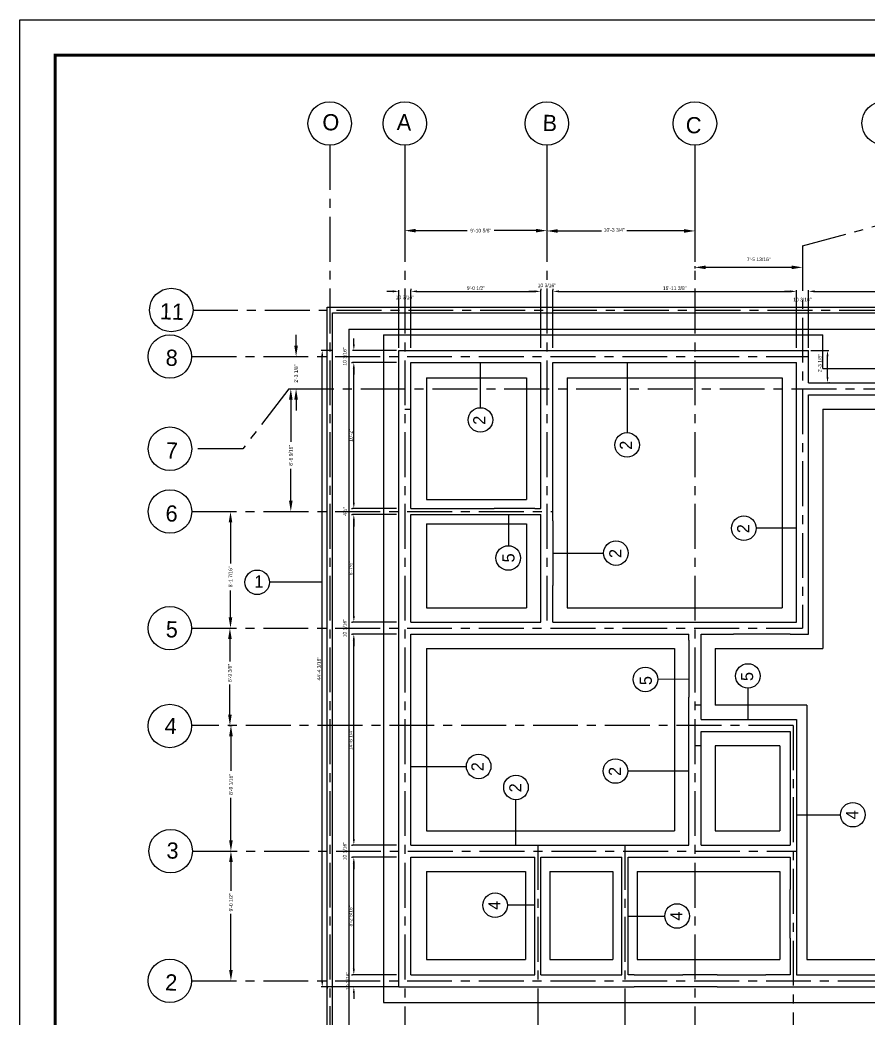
# Model space of a CAD drawing. Extents: x 10753 to 18704, y -5361 to 1140.
# Drawn here: x 12857 to 13566, y -2723 to -1889 of the extents above; entities that cross this region are included whole.
import ezdxf

# ---------------------------------------------------------------- set-up
doc = ezdxf.new("R2010")
doc.units = 0
doc.header["$LTSCALE"] = 30
doc.header["$MEASUREMENT"] = 0
doc.header["$PDMODE"] = 3
doc.linetypes.add('CENTER', pattern=[2, 1.25, -0.25, 0.25, -0.25])
doc.layers.get('0').update_dxf_attribs({"linetype": 'CONTINUOUS'})
doc.layers.get('DEFPOINTS').update_dxf_attribs({"linetype": 'CONTINUOUS'})
for name, color, linetype in [('DIM', 6, 'CONTINUOUS'), ('excavation', 30, 'CONTINUOUS'), ('SEAL', 1, 'CONTINUOUS'), ('W', 7, 'CONTINUOUS'), ('WALL', 2, 'CONTINUOUS'), ('Walls Hatch', 51, 'CONTINUOUS'), ('WL', 9, 'CONTINUOUS'), ('XL', 4, 'CENTER')]:
    doc.layers.add(name, color=color, linetype=linetype)
doc.styles.add('EE', font='eurr____.ttf')
doc.styles.get("Standard").update_dxf_attribs({"font": 'stylu.ttf', "height": 3})
doc.dimstyles.new('D1', dxfattribs={"dimtxt": 6, "dimasz": 5, "dimexe": 1, "dimexo": 2, "dimgap": 1, "dimtad": 1, "dimdec": 4, "dimzin": 3, "dimdsep": 46, "dimlunit": 4, "dimtxsty": 'Standard', "dimcen": 3, "dimclrd": 7, "dimclre": 7, "dimclrt": 2, "dimadec": 0, "dimazin": 0, "dimtfac": 1, "dimtdec": 4, "dimtofl": 0, "dimtmove": 2, "dimatfit": 3, "dimfxl": 1, "dimfrac": 2, "dimtolj": 1, "dimtzin": 1, "dimarcsym": 0})

# ---------------------------------------------------------------- blocks, each defined once
blk = doc.blocks.new('*D872')
at = {"layer": 'DEFPOINTS', "color": 0, "transparency": 16777216}
for p in [(13109.67, -2164.82), (13120.45, -2164.82), (13124.31, -2697.01)]:
    blk.add_point(p, dxfattribs=at)
at = {"layer": 'DIM', "color": 7, "lineweight": -2, "transparency": 16777216}
for p, q in [((13118.45, -2164.82), (13108.67, -2164.82)), ((13109.67, -2692.01), (13109.67, -2169.82)), ((13122.31, -2697.01), (13108.67, -2697.01))]:
    blk.add_line(p, q, dxfattribs=at)
at = {"layer": 'DIM', "color": 7, "transparency": 16777216}
for points in [[(13108.84, -2169.82), (13110.51, -2169.82), (13109.67, -2164.82)], [(13108.84, -2692.01), (13110.51, -2692.01), (13109.67, -2697.01)]]:
    blk.add_solid(points, dxfattribs=at)
at = {"layer": 'DIM', "color": 2, "transparency": 16777216, "insert": (13106.98, -2430.91), "char_height": 3, "attachment_point": 5, "rotation": 90}
blk.add_mtext('\\A1;44\'-4 3/16"', dxfattribs=at)
blk = doc.blocks.new('*D873')
at = {"layer": 'DEFPOINTS', "color": 0, "transparency": 16777216}
for p in [(13136.06, -2174.99), (13173.66, -2174.99), (13136.06, -2297.02)]:
    blk.add_point(p, dxfattribs=at)
at = {"layer": 'DIM', "color": 7, "lineweight": -2, "transparency": 16777216}
for p, q in [((13171.66, -2174.99), (13135.06, -2174.99)), ((13136.06, -2292.02), (13136.06, -2179.99)), ((13134.06, -2297.02), (13135.06, -2297.02))]:
    blk.add_line(p, q, dxfattribs=at)
at = {"layer": 'DIM', "color": 7, "transparency": 16777216}
for points in [[(13135.23, -2179.99), (13136.9, -2179.99), (13136.06, -2174.99)], [(13135.23, -2292.02), (13136.9, -2292.02), (13136.06, -2297.02)]]:
    blk.add_solid(points, dxfattribs=at)
at = {"layer": 'DIM', "color": 2, "transparency": 16777216, "insert": (13133.51, -2236.01), "char_height": 3, "attachment_point": 5, "rotation": 90}
blk.add_mtext('\\A1;10\'-2"', dxfattribs=at)
blk = doc.blocks.new('*D883')
at = {"layer": 'DEFPOINTS', "color": 0, "transparency": 16777216}
for p in [(13136.06, -2297.02), (13136.06, -2302.11), (13173.66, -2297.02)]:
    blk.add_point(p, dxfattribs=at)
at = {"layer": 'DIM', "color": 7, "lineweight": -2, "transparency": 16777216}
for p, q in [((13136.06, -2292.02), (13136.06, -2287.02)), ((13134.06, -2302.11), (13135.06, -2302.11)), ((13171.66, -2297.02), (13135.06, -2297.02)), ((13136.06, -2307.11), (13136.06, -2312.11))]:
    blk.add_line(p, q, dxfattribs=at)
at = {"layer": 'DIM', "color": 7, "transparency": 16777216}
for points in [[(13135.23, -2292.02), (13136.9, -2292.02), (13136.06, -2297.02)], [(13135.23, -2307.11), (13136.9, -2307.11), (13136.06, -2302.11)]]:
    blk.add_solid(points, dxfattribs=at)
at = {"layer": 'DIM', "color": 2, "transparency": 16777216, "insert": (13128.83, -2299.56), "char_height": 3, "attachment_point": 5, "rotation": 90}
blk.add_mtext('\\A1;4½"', dxfattribs=at)
blk = doc.blocks.new('*D884')
at = {"layer": 'DEFPOINTS', "color": 0, "transparency": 16777216}
for p in [(13136.06, -2302.11), (13173.66, -2302.11), (13136.06, -2391.93)]:
    blk.add_point(p, dxfattribs=at)
at = {"layer": 'DIM', "color": 7, "lineweight": -2, "transparency": 16777216}
for p, q in [((13171.66, -2302.11), (13135.06, -2302.11)), ((13136.06, -2386.93), (13136.06, -2307.11)), ((13134.06, -2391.93), (13135.06, -2391.93))]:
    blk.add_line(p, q, dxfattribs=at)
at = {"layer": 'DIM', "color": 7, "transparency": 16777216}
for points in [[(13135.23, -2307.11), (13136.9, -2307.11), (13136.06, -2302.11)], [(13135.23, -2386.93), (13136.9, -2386.93), (13136.06, -2391.93)]]:
    blk.add_solid(points, dxfattribs=at)
at = {"layer": 'DIM', "color": 2, "transparency": 16777216, "insert": (13133.44, -2347.02), "char_height": 3, "attachment_point": 5, "rotation": 90}
blk.add_mtext('\\A1;6\'-7½"', dxfattribs=at)
blk = doc.blocks.new('*D885')
at = {"layer": 'DEFPOINTS', "color": 0, "transparency": 16777216}
for p in [(13136.06, -2391.93), (13173.66, -2391.93), (13136.06, -2402.1)]:
    blk.add_point(p, dxfattribs=at)
at = {"layer": 'DIM', "color": 7, "lineweight": -2, "transparency": 16777216}
for p, q in [((13136.06, -2386.93), (13136.06, -2381.93)), ((13171.66, -2391.93), (13135.06, -2391.93)), ((13134.06, -2402.1), (13135.06, -2402.1)), ((13136.06, -2407.1), (13136.06, -2412.1))]:
    blk.add_line(p, q, dxfattribs=at)
at = {"layer": 'DIM', "color": 7, "transparency": 16777216}
for points in [[(13135.23, -2386.93), (13136.9, -2386.93), (13136.06, -2391.93)], [(13135.23, -2407.1), (13136.9, -2407.1), (13136.06, -2402.1)]]:
    blk.add_solid(points, dxfattribs=at)
at = {"layer": 'DIM', "color": 2, "transparency": 16777216, "insert": (13128.44, -2397.02), "char_height": 3, "attachment_point": 5, "rotation": 90}
blk.add_mtext('\\A1;10 3/16"', dxfattribs=at)
blk = doc.blocks.new('*D886')
at = {"layer": 'DEFPOINTS', "color": 0, "transparency": 16777216}
for p in [(13136.06, -2402.1), (13173.66, -2402.1), (13136.06, -2578.37)]:
    blk.add_point(p, dxfattribs=at)
at = {"layer": 'DIM', "color": 7, "lineweight": -2, "transparency": 16777216}
for p, q in [((13171.66, -2402.1), (13135.06, -2402.1)), ((13136.06, -2573.37), (13136.06, -2407.1)), ((13134.06, -2578.37), (13135.06, -2578.37))]:
    blk.add_line(p, q, dxfattribs=at)
at = {"layer": 'DIM', "color": 7, "transparency": 16777216}
for points in [[(13135.23, -2407.1), (13136.9, -2407.1), (13136.06, -2402.1)], [(13135.23, -2573.37), (13136.9, -2573.37), (13136.06, -2578.37)]]:
    blk.add_solid(points, dxfattribs=at)
at = {"layer": 'DIM', "color": 2, "transparency": 16777216, "insert": (13133.37, -2490.23), "char_height": 3, "attachment_point": 5, "rotation": 90}
blk.add_mtext('\\A1;14\'-8 1/4"', dxfattribs=at)
blk = doc.blocks.new('*D887')
at = {"layer": 'DEFPOINTS', "color": 0, "transparency": 16777216}
for p in [(13136.06, -2578.37), (13173.66, -2578.37), (13136.06, -2588.54)]:
    blk.add_point(p, dxfattribs=at)
at = {"layer": 'DIM', "color": 7, "lineweight": -2, "transparency": 16777216}
for p, q in [((13136.06, -2573.37), (13136.06, -2568.37)), ((13171.66, -2578.37), (13135.06, -2578.37)), ((13134.06, -2588.54), (13135.06, -2588.54)), ((13136.06, -2593.54), (13136.06, -2598.54))]:
    blk.add_line(p, q, dxfattribs=at)
at = {"layer": 'DIM', "color": 7, "transparency": 16777216}
for points in [[(13135.23, -2573.37), (13136.9, -2573.37), (13136.06, -2578.37)], [(13135.23, -2593.54), (13136.9, -2593.54), (13136.06, -2588.54)]]:
    blk.add_solid(points, dxfattribs=at)
at = {"layer": 'DIM', "color": 2, "transparency": 16777216, "insert": (13128.44, -2583.45), "char_height": 3, "attachment_point": 5, "rotation": 90}
blk.add_mtext('\\A1;10 3/16"', dxfattribs=at)
blk = doc.blocks.new('*D888')
at = {"layer": 'DEFPOINTS', "color": 0, "transparency": 16777216}
for p in [(13136.06, -2588.54), (13173.66, -2588.54), (13136.06, -2686.84)]:
    blk.add_point(p, dxfattribs=at)
at = {"layer": 'DIM', "color": 7, "lineweight": -2, "transparency": 16777216}
for p, q in [((13171.66, -2588.54), (13135.06, -2588.54)), ((13136.06, -2681.84), (13136.06, -2593.54)), ((13134.06, -2686.84), (13135.06, -2686.84))]:
    blk.add_line(p, q, dxfattribs=at)
at = {"layer": 'DIM', "color": 7, "transparency": 16777216}
for points in [[(13135.23, -2593.54), (13136.9, -2593.54), (13136.06, -2588.54)], [(13135.23, -2681.84), (13136.9, -2681.84), (13136.06, -2686.84)]]:
    blk.add_solid(points, dxfattribs=at)
at = {"layer": 'DIM', "color": 2, "transparency": 16777216, "insert": (13133.37, -2637.69), "char_height": 3, "attachment_point": 5, "rotation": 90}
blk.add_mtext('\\A1;8\'-2 5/16"', dxfattribs=at)
blk = doc.blocks.new('*D889')
at = {"layer": 'DEFPOINTS', "color": 0, "transparency": 16777216}
for p in [(13136.06, -2686.84), (13173.66, -2686.84), (13173.66, -2697.01)]:
    blk.add_point(p, dxfattribs=at)
at = {"layer": 'DIM', "color": 7, "lineweight": -2, "transparency": 16777216}
for p, q in [((13136.06, -2681.84), (13136.06, -2676.84)), ((13171.66, -2686.84), (13135.06, -2686.84)), ((13171.66, -2697.01), (13135.06, -2697.01)), ((13136.06, -2702.01), (13136.06, -2707.01))]:
    blk.add_line(p, q, dxfattribs=at)
at = {"layer": 'DIM', "color": 7, "transparency": 16777216}
for points in [[(13135.23, -2681.84), (13136.9, -2681.84), (13136.06, -2686.84)], [(13135.23, -2702.01), (13136.9, -2702.01), (13136.06, -2697.01)]]:
    blk.add_solid(points, dxfattribs=at)
at = {"layer": 'DIM', "color": 2, "transparency": 16777216, "insert": (13131.06, -2691.92), "char_height": 3, "attachment_point": 5, "rotation": 90}
blk.add_mtext('\\A1;10 3/16"', dxfattribs=at)
blk = doc.blocks.new('*D897')
at = {"layer": 'DEFPOINTS', "color": 0, "transparency": 16777216}
for p in [(13810.92, -2115.5), (13810.92, -2115.5), (13516.02, -2164.82)]:
    blk.add_point(p, dxfattribs=at)
at = {"layer": 'DIM', "color": 7, "lineweight": -2, "transparency": 16777216}
for p, q in [((13516.02, -2162.82), (13516.02, -2114.5)), ((13521.02, -2115.5), (13805.92, -2115.5)), ((13810.92, -2113.5), (13810.92, -2114.5))]:
    blk.add_line(p, q, dxfattribs=at)
at = {"layer": 'DIM', "color": 7, "transparency": 16777216}
for points in [[(13521.02, -2114.66), (13521.02, -2116.33), (13516.02, -2115.5)], [(13805.92, -2114.66), (13805.92, -2116.33), (13810.92, -2115.5)]]:
    blk.add_solid(points, dxfattribs=at)
at = {"layer": 'DIM', "color": 2, "transparency": 16777216, "insert": (13663.47, -2112.8), "char_height": 3, "attachment_point": 5}
blk.add_mtext('\\A1;24\'-6 7/8"', dxfattribs=at)
blk = doc.blocks.new('*D903')
at = {"layer": 'DEFPOINTS', "color": 0, "transparency": 16777216}
for p in [(13136.06, -2164.82), (13173.66, -2164.82), (13136.06, -2174.99)]:
    blk.add_point(p, dxfattribs=at)
at = {"layer": 'DIM', "color": 7, "lineweight": -2, "transparency": 16777216}
for p, q in [((13136.06, -2159.82), (13136.06, -2154.82)), ((13171.66, -2164.82), (13135.06, -2164.82)), ((13134.06, -2174.99), (13135.06, -2174.99)), ((13136.06, -2179.99), (13136.06, -2184.99))]:
    blk.add_line(p, q, dxfattribs=at)
at = {"layer": 'DIM', "color": 7, "transparency": 16777216}
for points in [[(13135.23, -2159.82), (13136.9, -2159.82), (13136.06, -2164.82)], [(13135.23, -2179.99), (13136.9, -2179.99), (13136.06, -2174.99)]]:
    blk.add_solid(points, dxfattribs=at)
at = {"layer": 'DIM', "color": 2, "transparency": 16777216, "insert": (13128.44, -2169.91), "char_height": 3, "attachment_point": 5, "rotation": 90}
blk.add_mtext('\\A1;10 3/16"', dxfattribs=at)
blk = doc.blocks.new('*D904')
at = {"layer": 'DEFPOINTS', "color": 0, "transparency": 16777216}
for p in [(13505.85, -2115.5), (13505.85, -2124.13), (13302.46, -2164.82)]:
    blk.add_point(p, dxfattribs=at)
at = {"layer": 'DIM', "color": 7, "lineweight": -2, "transparency": 16777216}
for p, q in [((13302.46, -2162.82), (13302.46, -2114.5)), ((13307.46, -2115.5), (13500.85, -2115.5)), ((13505.85, -2122.13), (13505.85, -2114.5))]:
    blk.add_line(p, q, dxfattribs=at)
at = {"layer": 'DIM', "color": 7, "transparency": 16777216}
for points in [[(13307.46, -2114.66), (13307.46, -2116.33), (13302.46, -2115.5)], [(13500.85, -2114.66), (13500.85, -2116.33), (13505.85, -2115.5)]]:
    blk.add_solid(points, dxfattribs=at)
at = {"layer": 'DIM', "color": 2, "transparency": 16777216, "insert": (13404.16, -2112.8), "char_height": 3, "attachment_point": 5}
blk.add_mtext('\\A1;16\'-11 3/8"', dxfattribs=at)
blk = doc.blocks.new('*D905')
at = {"layer": 'DEFPOINTS', "color": 0, "transparency": 16777216}
for p in [(13516.02, -2115.5), (13516.02, -2123.96), (13505.85, -2164.82)]:
    blk.add_point(p, dxfattribs=at)
at = {"layer": 'DIM', "color": 7, "lineweight": -2, "transparency": 16777216}
for p, q in [((13500.85, -2115.5), (13495.85, -2115.5)), ((13505.85, -2162.82), (13505.85, -2114.5)), ((13516.02, -2121.96), (13516.02, -2114.5)), ((13521.02, -2115.5), (13526.02, -2115.5))]:
    blk.add_line(p, q, dxfattribs=at)
at = {"layer": 'DIM', "color": 7, "transparency": 16777216}
for points in [[(13500.85, -2114.66), (13500.85, -2116.33), (13505.85, -2115.5)], [(13521.02, -2114.66), (13521.02, -2116.33), (13516.02, -2115.5)]]:
    blk.add_solid(points, dxfattribs=at)
at = {"layer": 'DIM', "color": 2, "transparency": 16777216, "insert": (13510.85, -2122.4), "char_height": 3, "attachment_point": 5}
blk.add_mtext('\\A1;10 3/16"', dxfattribs=at)
blk = doc.blocks.new('*D906')
at = {"layer": 'DEFPOINTS', "color": 0, "transparency": 16777216}
for p in [(13183.83, -2115.5), (13183.83, -2115.5), (13173.66, -2164.82)]:
    blk.add_point(p, dxfattribs=at)
at = {"layer": 'DIM', "color": 7, "lineweight": -2, "transparency": 16777216}
for p, q in [((13168.66, -2115.5), (13163.66, -2115.5)), ((13173.66, -2162.82), (13173.66, -2114.5)), ((13183.83, -2113.5), (13183.83, -2114.5)), ((13188.83, -2115.5), (13193.83, -2115.5))]:
    blk.add_line(p, q, dxfattribs=at)
at = {"layer": 'DIM', "color": 7, "transparency": 16777216}
for points in [[(13168.66, -2114.66), (13168.66, -2116.33), (13173.66, -2115.5)], [(13188.83, -2114.66), (13188.83, -2116.33), (13183.83, -2115.5)]]:
    blk.add_solid(points, dxfattribs=at)
at = {"layer": 'DIM', "color": 2, "transparency": 16777216, "insert": (13178.74, -2120.53), "char_height": 3, "attachment_point": 5}
blk.add_mtext('\\A1;10 3/16"', dxfattribs=at)
blk = doc.blocks.new('*D907')
at = {"layer": 'DEFPOINTS', "color": 0, "transparency": 16777216}
for p in [(13292.3, -2115.5), (13292.3, -2115.5), (13183.83, -2164.82)]:
    blk.add_point(p, dxfattribs=at)
at = {"layer": 'DIM', "color": 7, "lineweight": -2, "transparency": 16777216}
for p, q in [((13183.83, -2162.82), (13183.83, -2114.5)), ((13188.83, -2115.5), (13287.3, -2115.5)), ((13292.3, -2113.5), (13292.3, -2114.5))]:
    blk.add_line(p, q, dxfattribs=at)
at = {"layer": 'DIM', "color": 7, "transparency": 16777216}
for points in [[(13188.83, -2114.66), (13188.83, -2116.33), (13183.83, -2115.5)], [(13287.3, -2114.66), (13287.3, -2116.33), (13292.3, -2115.5)]]:
    blk.add_solid(points, dxfattribs=at)
at = {"layer": 'DIM', "color": 2, "transparency": 16777216, "insert": (13238.06, -2112.79), "char_height": 3, "attachment_point": 5}
blk.add_mtext('\\A1;9\'-0 1/2"', dxfattribs=at)
blk = doc.blocks.new('*D908')
at = {"layer": 'DEFPOINTS', "color": 0, "transparency": 16777216}
for p in [(13302.46, -2115.5), (13302.46, -2115.5), (13292.3, -2164.82)]:
    blk.add_point(p, dxfattribs=at)
at = {"layer": 'DIM', "color": 7, "lineweight": -2, "transparency": 16777216}
for p, q in [((13287.3, -2115.5), (13282.3, -2115.5)), ((13292.3, -2162.82), (13292.3, -2114.5)), ((13302.46, -2113.5), (13302.46, -2114.5)), ((13307.46, -2115.5), (13312.46, -2115.5))]:
    blk.add_line(p, q, dxfattribs=at)
at = {"layer": 'DIM', "color": 7, "transparency": 16777216}
for points in [[(13287.3, -2114.66), (13287.3, -2116.33), (13292.3, -2115.5)], [(13307.46, -2114.66), (13307.46, -2116.33), (13302.46, -2115.5)]]:
    blk.add_solid(points, dxfattribs=at)
at = {"layer": 'DIM', "color": 2, "transparency": 16777216, "insert": (13297.38, -2110.5), "char_height": 3, "attachment_point": 5}
blk.add_mtext('\\A1;10 3/16"', dxfattribs=at)
blk = doc.blocks.new('*D909')
at = {"layer": 'DEFPOINTS', "color": 0, "transparency": 16777216}
for p in [(13516.02, -2164.82), (13531.9, -2164.82), (13531.46, -2191.94)]:
    blk.add_point(p, dxfattribs=at)
at = {"layer": 'WALL', "color": 7, "lineweight": -2, "transparency": 16777216}
for p, q in [((13518.02, -2164.82), (13532.9, -2164.82)), ((13531.9, -2186.94), (13531.9, -2169.82)), ((13533.46, -2191.94), (13532.9, -2191.94))]:
    blk.add_line(p, q, dxfattribs=at)
at = {"layer": 'WALL', "color": 7, "transparency": 16777216}
for points in [[(13531.07, -2169.82), (13532.74, -2169.82), (13531.9, -2164.82)], [(13531.07, -2186.94), (13532.74, -2186.94), (13531.9, -2191.94)]]:
    blk.add_solid(points, dxfattribs=at)
at = {"layer": 'WALL', "color": 2, "transparency": 16777216, "insert": (13525.54, -2175.57), "char_height": 3, "attachment_point": 5, "rotation": 90}
blk.add_mtext('\\A1;2\'-3 1/8"', dxfattribs=at)
blk = doc.blocks.new('*D913')
at = {"layer": 'DEFPOINTS', "color": 0, "transparency": 16777216}
for p in [(13297.38, -1993.22), (13421.1, -1991.15), (13297.38, -2064.98)]:
    blk.add_point(p, dxfattribs=at)
at = {"layer": 'W', "color": 7, "lineweight": -2, "transparency": 16777216}
for p, q in [((13421.1, -1993.15), (13421.1, -2065.98)), ((13297.38, -1995.22), (13297.38, -2065.98)), ((13306.38, -2064.98), (13342.94, -2064.98)), ((13412.1, -2064.98), (13364.32, -2064.98))]:
    blk.add_line(p, q, dxfattribs=at)
at = {"layer": 'W', "color": 7, "transparency": 16777216}
for points in [[(13306.38, -2063.48), (13306.38, -2066.48), (13297.38, -2064.98)], [(13412.1, -2063.48), (13412.1, -2066.48), (13421.1, -2064.98)]]:
    blk.add_solid(points, dxfattribs=at)
at = {"layer": 'W', "color": 2, "transparency": 16777216, "insert": (13353.63, -2064.13), "char_height": 3, "attachment_point": 5}
blk.add_mtext('\\A1;10\'-3 3/4"', dxfattribs=at)
blk = doc.blocks.new('*D914')
at = {"layer": 'DEFPOINTS', "color": 0, "transparency": 16777216}
for p in [(13178.74, -1993.22), (13297.38, -1993.22), (13178.74, -2064.7)]:
    blk.add_point(p, dxfattribs=at)
at = {"layer": 'W', "color": 7, "lineweight": -2, "transparency": 16777216}
for p, q in [((13178.74, -1995.22), (13178.74, -2065.7)), ((13297.38, -1995.22), (13297.38, -2065.7)), ((13187.74, -2064.7), (13230.9, -2064.7)), ((13288.38, -2064.7), (13253.32, -2064.7))]:
    blk.add_line(p, q, dxfattribs=at)
at = {"layer": 'W', "color": 7, "transparency": 16777216}
for points in [[(13187.74, -2063.2), (13187.74, -2066.2), (13178.74, -2064.7)], [(13288.38, -2063.2), (13288.38, -2066.2), (13297.38, -2064.7)]]:
    blk.add_solid(points, dxfattribs=at)
at = {"layer": 'W', "color": 2, "transparency": 16777216, "insert": (13242.11, -2064.7), "char_height": 3, "attachment_point": 5}
blk.add_mtext('\\A1;9\'-10 5/8"', dxfattribs=at)
blk = doc.blocks.new('*D922')
at = {"layer": 'DEFPOINTS', "color": 0, "transparency": 16777216}
for p in [(13001.2, -2583.44), (13033.38, -2583.44), (13000.51, -2691.92)]:
    blk.add_point(p, dxfattribs=at)
at = {"layer": 'W', "color": 7, "lineweight": -2, "transparency": 16777216}
for p, q in [((13032.38, -2583.44), (13034.38, -2583.44)), ((13033.38, -2592.44), (13033.38, -2616.58)), ((13033.38, -2682.92), (13033.38, -2636.01)), ((13032.38, -2691.92), (13034.38, -2691.92))]:
    blk.add_line(p, q, dxfattribs=at)
at = {"layer": 'W', "color": 7, "transparency": 16777216}
for points in [[(13031.88, -2592.44), (13034.88, -2592.44), (13033.38, -2583.44)], [(13031.88, -2682.92), (13034.88, -2682.92), (13033.38, -2691.92)]]:
    blk.add_solid(points, dxfattribs=at)
at = {"layer": 'W', "color": 2, "transparency": 16777216, "insert": (13033.38, -2626.3), "char_height": 3, "attachment_point": 5, "rotation": 90}
blk.add_mtext('\\A1;9\'-0 1/2"', dxfattribs=at)
blk = doc.blocks.new('*D923')
at = {"layer": 'DEFPOINTS', "color": 0, "transparency": 16777216}
for p in [(13001.2, -2478.37), (13033.38, -2478.37), (13001.2, -2583.45)]:
    blk.add_point(p, dxfattribs=at)
at = {"layer": 'W', "color": 7, "lineweight": -2, "transparency": 16777216}
for p, q in [((13032.38, -2478.37), (13034.38, -2478.37)), ((13033.38, -2487.37), (13033.38, -2516.4)), ((13033.38, -2574.45), (13033.38, -2538.91)), ((13032.38, -2583.45), (13034.38, -2583.45))]:
    blk.add_line(p, q, dxfattribs=at)
at = {"layer": 'W', "color": 7, "transparency": 16777216}
for points in [[(13031.88, -2487.37), (13034.88, -2487.37), (13033.38, -2478.37)], [(13031.88, -2574.45), (13034.88, -2574.45), (13033.38, -2583.45)]]:
    blk.add_solid(points, dxfattribs=at)
at = {"layer": 'W', "color": 2, "transparency": 16777216, "insert": (13033.38, -2527.65), "char_height": 3, "attachment_point": 5, "rotation": 90}
blk.add_mtext('\\A1;8\'-9 1/16"', dxfattribs=at)
blk = doc.blocks.new('*D924')
at = {"layer": 'DEFPOINTS', "color": 0, "transparency": 16777216}
for p in [(13001.2, -2397.02), (13032.54, -2397.02), (13001.2, -2478.37)]:
    blk.add_point(p, dxfattribs=at)
at = {"layer": 'W', "color": 7, "lineweight": -2, "transparency": 16777216}
for p, q in [((13031.54, -2397.02), (13033.54, -2397.02)), ((13032.54, -2406.02), (13032.54, -2424.8)), ((13032.54, -2469.37), (13032.54, -2444.19)), ((13031.54, -2478.37), (13033.54, -2478.37))]:
    blk.add_line(p, q, dxfattribs=at)
at = {"layer": 'W', "color": 7, "transparency": 16777216}
for points in [[(13031.04, -2406.02), (13034.04, -2406.02), (13032.54, -2397.02)], [(13031.04, -2469.37), (13034.04, -2469.37), (13032.54, -2478.37)]]:
    blk.add_solid(points, dxfattribs=at)
at = {"layer": 'W', "color": 2, "transparency": 16777216, "insert": (13032.54, -2434.5), "char_height": 3, "attachment_point": 5, "rotation": 90}
blk.add_mtext('\\A1;6\'-9 3/8"', dxfattribs=at)
blk = doc.blocks.new('*D925')
at = {"layer": 'DEFPOINTS', "color": 0, "transparency": 16777216}
for p in [(13000.61, -2299.58), (13033.01, -2299.58), (13000.51, -2397.02)]:
    blk.add_point(p, dxfattribs=at)
at = {"layer": 'W', "color": 7, "lineweight": -2, "transparency": 16777216}
for p, q in [((13032.01, -2299.58), (13034.01, -2299.58)), ((13033.01, -2308.58), (13033.01, -2342.92)), ((13033.01, -2388.02), (13033.01, -2365.44)), ((13032.01, -2397.02), (13034.01, -2397.02))]:
    blk.add_line(p, q, dxfattribs=at)
at = {"layer": 'W', "color": 7, "transparency": 16777216}
for points in [[(13031.51, -2308.58), (13034.51, -2308.58), (13033.01, -2299.58)], [(13031.51, -2388.02), (13034.51, -2388.02), (13033.01, -2397.02)]]:
    blk.add_solid(points, dxfattribs=at)
at = {"layer": 'W', "color": 2, "transparency": 16777216, "insert": (13033.01, -2354.18), "char_height": 3, "attachment_point": 5, "rotation": 90}
blk.add_mtext('\\A1;8\'-1 7/16"', dxfattribs=at)
blk = doc.blocks.new('*D926')
at = {"layer": 'DEFPOINTS', "color": 0, "transparency": 16777216}
for p in [(13081.82, -2197.03), (13081.82, -2299.56), (13083.42, -2299.56)]:
    blk.add_point(p, dxfattribs=at)
at = {"layer": 'W', "color": 7, "lineweight": -2, "transparency": 16777216}
for p, q in [((13083.42, -2197.03), (13084.42, -2197.03)), ((13083.42, -2206.03), (13083.42, -2241.3)), ((13083.42, -2290.56), (13083.42, -2263.82)), ((13083.42, -2299.56), (13084.42, -2299.56))]:
    blk.add_line(p, q, dxfattribs=at)
at = {"layer": 'W', "color": 7, "transparency": 16777216}
for points in [[(13081.92, -2206.03), (13084.92, -2206.03), (13083.42, -2197.03)], [(13081.92, -2290.56), (13084.92, -2290.56), (13083.42, -2299.56)]]:
    blk.add_solid(points, dxfattribs=at)
at = {"layer": 'W', "color": 2, "transparency": 16777216, "insert": (13083.42, -2252.56), "char_height": 3, "attachment_point": 5, "rotation": 90}
blk.add_mtext('\\A1;8\'-6 9/16"', dxfattribs=at)
blk = doc.blocks.new('*D927')
at = {"layer": 'DEFPOINTS', "color": 0, "transparency": 16777216}
for p in [(13083.42, -2169.91), (13087.83, -2169.91), (13081.82, -2197.03)]:
    blk.add_point(p, dxfattribs=at)
at = {"layer": 'W', "color": 7, "lineweight": -2, "transparency": 16777216}
for p, q in [((13087.83, -2160.91), (13087.83, -2151.91)), ((13086.83, -2169.91), (13088.83, -2169.91)), ((13086.83, -2197.03), (13088.83, -2197.03)), ((13087.83, -2206.03), (13087.83, -2215.03))]:
    blk.add_line(p, q, dxfattribs=at)
at = {"layer": 'W', "color": 7, "transparency": 16777216}
for points in [[(13086.33, -2160.91), (13089.33, -2160.91), (13087.83, -2169.91)], [(13086.33, -2206.03), (13089.33, -2206.03), (13087.83, -2197.03)]]:
    blk.add_solid(points, dxfattribs=at)
at = {"layer": 'W', "color": 2, "transparency": 16777216, "insert": (13087.83, -2184.22), "char_height": 3, "attachment_point": 5, "rotation": 90}
blk.add_mtext('\\A1;2\'-3 1/8"', dxfattribs=at)
blk = doc.blocks.new('*D928')
at = {"layer": 'DEFPOINTS', "color": 0, "transparency": 16777216}
for p in [(13421.1, -2077.5), (13510.93, -2077.5), (13421.1, -2095.41)]:
    blk.add_point(p, dxfattribs=at)
at = {"layer": 'W', "color": 7, "lineweight": -2, "transparency": 16777216}
for p, q in [((13421.1, -2094.41), (13421.1, -2096.41)), ((13501.93, -2095.41), (13430.1, -2095.41)), ((13510.93, -2094.41), (13510.93, -2096.41))]:
    blk.add_line(p, q, dxfattribs=at)
at = {"layer": 'W', "color": 7, "transparency": 16777216}
for points in [[(13430.1, -2093.91), (13430.1, -2096.91), (13421.1, -2095.41)], [(13501.93, -2093.91), (13501.93, -2096.91), (13510.93, -2095.41)]]:
    blk.add_solid(points, dxfattribs=at)
at = {"layer": 'W', "color": 2, "transparency": 16777216, "insert": (13474.4, -2088.7), "char_height": 3, "attachment_point": 5}
blk.add_mtext('\\A1;7\'-5 13/16"', dxfattribs=at)

msp = doc.modelspace()

# ---------------------------------------------------------------- linework, layer by layer
for p, q in [((13265.26441, -2302.10601), (13265.26441, -2328.11249)), ((13416.02007, -2439.89227), (13390.01381, -2439.7842)), ((13465.51716, -2473.28614), (13465.51716, -2447.27965))]:
    msp.add_line(p, q)
at = {"layer": 'excavation'}
for p, q in [((13131.90613, -2147.07293), (14120.18545, -2147.07293)), ((13160.74069, -2151.90749), (13527.88036, -2151.90749)), ((13527.88036, -2180.07661), (13527.88036, -2151.90749)), ((13527.88036, -2180.07661), (13799.52274, -2180.07661)), ((13196.74069, -2187.90749), (13280.43185, -2187.90749)), ((13280.43185, -2187.90749), (13280.43185, -2289.39461)), ((13314.32891, -2187.90749), (13493.9833, -2187.90749)), ((13314.32891, -2187.90749), (13314.32891, -2380.06923)), ((13493.9833, -2187.90749), (13493.9833, -2380.06923)), ((13178.74069, -2213.97366), (13183.82525, -2213.97366)), ((13527.88036, -2213.97366), (13799.52274, -2213.97366)), ((13527.88036, -2213.97366), (13527.88036, -2413.96629)), ((13196.74069, -2289.39461), (13280.43185, -2289.39461)), ((13196.74069, -2309.73284), (13280.43185, -2309.73284)), ((13280.43185, -2309.73284), (13280.43185, -2380.06923)), ((13196.74069, -2380.06923), (13280.43185, -2380.06923)), ((13314.32891, -2380.06923), (13493.9833, -2380.06923)), ((13196.74069, -2413.96629), (13404.15611, -2413.96629)), ((13404.15611, -2413.96629), (13404.15611, -2566.50304)), ((13438.05316, -2413.96629), (13527.88036, -2413.96629)), ((13438.05316, -2413.96629), (13438.05316, -2461.42217)), ((13426.18919, -2461.42217), (13421.10463, -2461.42217)), ((13514.60401, -2461.42217), (13438.05316, -2461.42217)), ((13514.60401, -2461.42217), (13514.60401, -2673.92214)), ((13426.18919, -2495.31922), (13421.10463, -2495.31922)), ((13438.05316, -2495.31922), (13438.05316, -2566.50304)), ((13492.00597, -2495.31922), (13438.05316, -2495.31922)), ((13492.00597, -2495.31922), (13492.00597, -2566.50304)), ((13196.74069, -2566.50304), (13404.15611, -2566.50304)), ((13438.05316, -2566.50304), (13492.00597, -2566.50304)), ((13196.74069, -2600.40009), (13279.58443, -2600.40009)), ((13279.58443, -2600.40009), (13279.58443, -2673.92214)), ((13299.92266, -2600.40009), (13352.4631, -2600.40009)), ((13299.92266, -2600.40009), (13299.92266, -2673.92214)), ((13352.4631, -2600.40009), (13352.4631, -2673.92214)), ((13372.80133, -2600.40009), (13492.00597, -2600.40009)), ((13372.80133, -2600.40009), (13372.80133, -2673.92214)), ((13492.00597, -2600.40009), (13492.00597, -2673.92214)), ((13196.74069, -2673.92214), (13279.58443, -2673.92214)), ((13299.92266, -2673.92214), (13352.4631, -2673.92214)), ((13372.80133, -2673.92214), (13492.00597, -2673.92214)), ((13514.60401, -2673.92214), (13670.24799, -2673.92214)), ((13160.74069, -2709.92214), (13929.56046, -2709.92214))]:
    msp.add_line(p, q, dxfattribs=at)
at = {"layer": 'excavation', "linetype": 'ByBlock'}
for p, q in [((13131.90613, -2147.07293), (13131.90613, -2746.55081)), ((13160.74069, -2151.90749), (13160.74069, -2709.92214)), ((13196.74069, -2187.90749), (13196.74069, -2289.39461)), ((13196.74069, -2309.73284), (13196.74069, -2380.06923)), ((13196.74069, -2413.96629), (13196.74069, -2566.50304)), ((13196.74069, -2600.40009), (13196.74069, -2673.92214))]:
    msp.add_line(p, q, dxfattribs=at)
at = {"layer": 'SEAL', "color": 1}
msp.add_lwpolyline([(14779.3567, -1888.58324), (14779.3567, -3179.15298), (12857.09429, -3179.15298), (12857.09429, -1888.58324)], close=True, dxfattribs=at)
at = {"layer": 'W'}
for p, q in [((13241.88961, -2212.71618), (13241.88961, -2174.99205)), ((13364.37972, -2174.99205), (13364.37972, -2233.60492)), ((13505.84727, -2313.53427), (13472.21484, -2313.53427)), ((13302.46494, -2334.30821), (13344.81664, -2334.30821)), ((13109.67317, -2358.71544), (13065.58345, -2358.71544)), ((13183.82525, -2512.62862), (13190.60466, -2512.62862)), ((13190.60466, -2512.62862), (13230.11856, -2512.62862)), ((13416.02007, -2516.50488), (13364.96927, -2516.50488)), ((13271.56886, -2578.36701), (13271.56886, -2540.47348)), ((13505.84727, -2553.01221), (13542.79196, -2553.01221)), ((13287.21126, -2628.67612), (13264.41988, -2628.67612)), ((13365.17449, -2637.68685), (13395.90623, -2637.68685))]:
    msp.add_line(p, q, dxfattribs=at)
for centre, radius in [((13115.90613, -1975.06216), 18.16195), ((13178.74069, -1975.06216), 18.16195), ((13297.38038, -1975.06216), 18.16195), ((13421.10463, -1975.06216), 18.16195), ((13578.81592, -1974.85908), 18.16195), ((12983.54403, -2131.0724), 18.16195), ((12982.34794, -2169.90749), 18.16195), ((13241.88961, -2222.98269), 10.26651), ((12982.4517, -2247.03395), 18.16195), ((13364.37972, -2243.87144), 10.26651), ((12982.4517, -2299.56373), 18.16195), ((13461.94833, -2313.53427), 10.26651), ((13355.08315, -2334.30821), 10.26651), ((13265.09148, -2338.37755), 10.26651), ((13055.31694, -2358.71544), 10.26651), ((12982.34794, -2397.01776), 18.16195), ((13465.34423, -2437.01459), 10.26651), ((13379.74813, -2439.91447), 10.26651), ((12982.35359, -2478.82369), 18.16195), ((13240.38508, -2512.62862), 10.26651), ((13354.70276, -2516.50488), 10.26651), ((13271.56886, -2530.20697), 10.26651), ((13553.05847, -2553.01221), 10.26651), ((12983.03673, -2583.43543), 18.16195), ((13254.15337, -2628.67612), 10.26651), ((13406.17274, -2637.68685), 10.26651), ((12982.34794, -2691.92214), 18.16195)]:
    msp.add_circle(centre, radius, dxfattribs=at)
at = {"layer": 'WALL'}
for p, q in [((13113.65613, -2128.82293), (14138.43545, -2128.82293)), ((13113.65613, -2502.09863), (13113.65613, -2128.82293)), ((13118.15613, -2133.32293), (14133.93545, -2133.32293)), ((13118.15613, -2760.30081), (13118.15613, -2133.32293)), ((13173.65613, -2164.82293), (13407.54581, -2164.82293)), ((13173.65613, -2237.7016), (13173.65613, -2164.82293)), ((13407.54581, -2164.82293), (13516.01639, -2164.82293)), ((13516.01639, -2191.94058), (13516.01639, -2164.82293)), ((13183.82525, -2174.99205), (13292.29582, -2174.99205)), ((13183.82525, -2237.7016), (13183.82525, -2174.99205)), ((13292.29582, -2297.02145), (13292.29582, -2174.99205)), ((13302.46494, -2307.19056), (13302.46494, -2174.99205)), ((13302.46494, -2174.99205), (13407.54581, -2174.99205)), ((13407.54581, -2174.99205), (13503.30499, -2174.99205)), ((13503.30499, -2174.99205), (13505.84727, -2174.99205)), ((13505.84727, -2191.94058), (13505.84727, -2174.99205)), ((13505.84727, -2391.9332), (13505.84727, -2191.94058)), ((13516.01639, -2191.94058), (13582.11565, -2191.94058)), ((13516.01639, -2402.10232), (13516.01639, -2202.10969)), ((13516.01639, -2202.10969), (13582.11565, -2202.10969)), ((13173.65613, -2291.93689), (13173.65613, -2237.7016)), ((13183.82525, -2291.93689), (13183.82525, -2237.7016)), ((13173.65613, -2407.18688), (13173.65613, -2291.93689)), ((13183.82525, -2297.02145), (13183.82525, -2291.93689)), ((13183.82525, -2297.02145), (13253.31421, -2297.02145)), ((13183.82525, -2302.10601), (13253.31421, -2302.10601)), ((13183.82525, -2391.9332), (13183.82525, -2302.10601)), ((13287.21126, -2297.02145), (13253.31421, -2297.02145)), ((13253.31421, -2302.10601), (13287.21126, -2302.10601)), ((13287.21126, -2297.02145), (13292.29582, -2297.02145)), ((13287.21126, -2302.10601), (13292.29582, -2302.10601)), ((13292.29582, -2307.19056), (13292.29582, -2302.10601)), ((13292.29582, -2361.42585), (13292.29582, -2307.19056)), ((13302.46494, -2307.19056), (13302.46494, -2361.42585)), ((13292.29582, -2391.9332), (13292.29582, -2361.42585)), ((13302.46494, -2391.9332), (13302.46494, -2361.42585)), ((13183.82525, -2391.9332), (13292.29582, -2391.9332)), ((13302.46494, -2391.9332), (13453.30684, -2391.9332)), ((13453.30684, -2391.9332), (13500.76271, -2391.9332)), ((13500.76271, -2391.9332), (13505.84727, -2391.9332)), ((13183.82525, -2402.10232), (13416.02007, -2402.10232)), ((13183.82525, -2407.18688), (13183.82525, -2402.10232)), ((13416.02007, -2407.18688), (13416.02007, -2402.10232)), ((13426.18919, -2402.10232), (13453.30684, -2402.10232)), ((13426.18919, -2407.18688), (13426.18919, -2402.10232)), ((13500.76271, -2402.10232), (13453.30684, -2402.10232)), ((13500.76271, -2402.10232), (13516.01639, -2402.10232)), ((13173.65613, -2502.09863), (13173.65613, -2407.18688)), ((13183.82525, -2502.09863), (13183.82525, -2407.18688)), ((13416.02007, -2407.18688), (13416.02007, -2454.64276)), ((13426.18919, -2454.64276), (13426.18919, -2407.18688)), ((13416.02007, -2578.36701), (13416.02007, -2454.64276)), ((13426.18919, -2473.28614), (13426.18919, -2454.64276)), ((13426.18919, -2473.28614), (13431.27375, -2473.28614)), ((13431.27375, -2473.28614), (13478.72963, -2473.28614)), ((13478.72963, -2473.28614), (13505.84727, -2473.28614)), ((13505.84727, -2473.28614), (13505.84727, -2615.65377)), ((13426.18919, -2578.36701), (13426.18919, -2483.45525)), ((13426.18919, -2483.45525), (13431.27375, -2483.45525)), ((13431.27375, -2483.45525), (13478.72963, -2483.45525)), ((13478.72963, -2483.45525), (13500.76271, -2483.45525)), ((13500.76271, -2483.45525), (13500.76271, -2578.36701)), ((13113.65613, -2612.26406), (13113.65613, -2502.09863)), ((13173.65613, -2612.26406), (13173.65613, -2502.09863)), ((13183.82525, -2578.36701), (13183.82525, -2502.09863)), ((13183.82525, -2578.36701), (13285.51641, -2578.36701)), ((13285.51641, -2578.36701), (13319.41347, -2578.36701)), ((13319.41347, -2578.36701), (13416.02007, -2578.36701)), ((13426.18919, -2578.36701), (13500.76271, -2578.36701)), ((13493.13588, -2583.45157), (13500.76271, -2583.45157)), ((13183.82525, -2588.53612), (13285.51641, -2588.53612)), ((13183.82525, -2612.26406), (13183.82525, -2588.53612)), ((13285.51641, -2588.53612), (13287.21126, -2588.53612)), ((13287.21126, -2656.33023), (13287.21126, -2588.53612)), ((13292.29582, -2588.53612), (13319.41347, -2588.53612)), ((13292.29582, -2656.33023), (13292.29582, -2588.53612)), ((13319.41347, -2588.53612), (13360.08993, -2588.53612)), ((13360.08993, -2686.83758), (13360.08993, -2588.53612)), ((13365.17449, -2588.53612), (13500.76271, -2588.53612)), ((13365.17449, -2686.83758), (13365.17449, -2588.53612)), ((13500.76271, -2588.53612), (13500.76271, -2615.65377)), ((13113.65613, -2764.80081), (13113.65613, -2612.26406)), ((13173.65613, -2666.49935), (13173.65613, -2612.26406)), ((13183.82525, -2666.49935), (13183.82525, -2612.26406)), ((13500.76271, -2656.33023), (13500.76271, -2615.65377)), ((13505.84727, -2615.65377), (13505.84727, -2656.33023)), ((13287.21126, -2686.83758), (13287.21126, -2656.33023)), ((13292.29582, -2686.83758), (13292.29582, -2656.33023)), ((13500.76271, -2656.33023), (13500.76271, -2686.83758)), ((13505.84727, -2656.33023), (13505.84727, -2686.83758)), ((13173.65613, -2697.0067), (13173.65613, -2666.49935)), ((13183.82525, -2686.83758), (13183.82525, -2666.49935)), ((13183.82525, -2686.83758), (13287.21126, -2686.83758)), ((13292.29582, -2686.83758), (13360.08993, -2686.83758)), ((13370.25905, -2686.83758), (13365.17449, -2686.83758)), ((13370.25905, -2686.83758), (13410.93552, -2686.83758)), ((13439.74801, -2686.83758), (13410.93552, -2686.83758)), ((13439.74801, -2686.83758), (13480.42448, -2686.83758)), ((13500.76271, -2686.83758), (13480.42448, -2686.83758)), ((13505.84727, -2686.83758), (13538.04947, -2686.83758)), ((13538.04947, -2686.83758), (13619.32327, -2686.83758)), ((13173.65613, -2697.0067), (13370.25905, -2697.0067)), ((13410.93552, -2697.0067), (13370.25905, -2697.0067)), ((13439.74801, -2697.0067), (13410.93552, -2697.0067)), ((13439.74801, -2697.0067), (13480.42448, -2697.0067)), ((13480.42448, -2697.0067), (13538.04947, -2697.0067)), ((13538.04947, -2697.0067), (13619.40241, -2697.0067))]:
    msp.add_line(p, q, dxfattribs=at)
at = {"layer": 'Walls Hatch'}
for p, q in [((13173.65613, -2697.0067), (13113.65613, -2697.0067)), ((13113.65613, -2697.0067), (13113.65613, -2698.17427))]:
    msp.add_line(p, q, dxfattribs=at)
at = {"layer": 'WL', "const_width": 2.44426}
msp.add_lwpolyline([(14750.02557, -1917.91437), (14750.02557, -3149.82185), (12886.42542, -3149.82185), (12886.42542, -1917.91437)], close=True, dxfattribs=at)
at = {"layer": 'XL'}
for p, q in [((13115.90613, -1993.18258), (13115.90613, -2923.46464)), ((13178.74069, -1993.22411), (13178.74069, -2929.06923)), ((13297.38038, -1993.22411), (13297.38038, -2397.01776)), ((13421.10463, -1993.22411), (13421.10463, -2929.06923)), ((13510.93183, -2077.49537), (13578.81592, -2058.911)), ((13510.93183, -2077.49537), (13510.93183, -2397.01776)), ((13001.70599, -2131.07293), (14275.93608, -2131.07293)), ((13000.50989, -2169.90749), (13516.01639, -2169.90749)), ((13081.82354, -2197.02514), (13043.22266, -2247.03395)), ((13081.82354, -2197.02514), (14218.47439, -2197.02514)), ((13081.82354, -2197.02514), (14218.47439, -2197.02514)), ((13043.22266, -2247.03395), (13000.61365, -2247.03395)), ((13000.61365, -2299.56373), (13302.46494, -2299.56373)), ((13000.50989, -2397.01776), (13510.93183, -2397.01776)), ((13503.30499, -2478.37069), (13000.50989, -2478.37069)), ((13503.30499, -2478.37069), (13503.30499, -2929.06923)), ((13001.19867, -2583.45157), (13505.84727, -2583.45157)), ((13289.75354, -2578.36701), (13289.75354, -2931.08438)), ((13362.63221, -2578.36701), (13362.63221, -2929.06923)), ((13000.50989, -2691.92214), (13917.69649, -2691.92214))]:
    msp.add_line(p, q, dxfattribs=at)

# ---------------------------------------------------------------- texts
at = {"layer": 'W', "char_height": 10.16912, "attachment_point": 1, "rotation": 90, "style": 'EE'}
for s, insert in [('2', (13235.80369, -2226.99959)), ('2', (13358.2938, -2247.88834)), ('2', (13456.34249, -2317.63256)), ('5', (13260.184, -2342.07853)), ('2', (13349.47731, -2338.4065)), ('5', (13459.56633, -2441.25125)), ('5', (13374.91807, -2444.67537)), ('2', (13234.29916, -2516.64553)), ('2', (13349.09692, -2520.60317)), ('2', (13265.96302, -2534.30526)), ('4', (13547.34179, -2556.87508)), ('4', (13248.43669, -2632.53899)), ('4', (13400.45606, -2641.54972))]:
    msp.add_mtext_dynamic_manual_height_columns(s, width=9, gutter_width=45, heights=[0], dxfattribs=dict(at, insert=insert))
at = {"layer": 'W', "insert": (13052.98348, -2352.94396), "char_height": 10.16912, "attachment_point": 1, "style": 'EE'}
msp.add_mtext_dynamic_manual_height_columns('1', width=9, gutter_width=45, heights=[0], dxfattribs=at)
at = {"layer": 'XL', "char_height": 13.558822, "attachment_point": 1, "rotation": 358.17887054, "style": 'EE'}
for s, insert in [('{\\C3;O}', (13110.01826, -1967.10171)), ('{\\C3;A}', (13172.26106, -1967.10171)), ('{\\C3;B}', (13294.06146, -1967.74203)), ('{\\C3;C}', (13413.6991, -1969.54754)), ('{\\C4;11}', (12974.19766, -2125.23485)), ('{\\C4;8}', (12979.08447, -2164.06994)), ('{\\C4;7}', (12979.24265, -2241.59878)), ('{\\C4;6}', (12979.00202, -2294.22792)), ('{\\C4;5}', (12979.17936, -2391.08264)), ('{\\C4;4}', (12978.28021, -2471.82065)), ('{\\C4;3}', (12979.79717, -2576.01878)), ('{\\C4;2}', (12978.67442, -2686.28993))]:
    msp.add_mtext(s, dxfattribs=dict(at, insert=insert))

# ---------------------------------------------------------------- dimensions: what is measured, and where the dimension line sits
at = {"layer": 'DIM'}
for base, p1, p2, angle, picture, middle in [((13292.29582, -2115.49756), (13183.82525, -2164.82293), (13292.29582, -2115.49756), 180, '*D907', (13238.06053, -2112.78893)), ((13302.46494, -2115.49756), (13292.29582, -2164.82293), (13302.46494, -2115.49756), 180, '*D908', (13297.38038, -2110.49756)), ((13505.84727, -2115.49756), (13302.46494, -2164.82293), (13505.84727, -2124.12841), 180, '*D904', (13404.15611, -2112.79991)), ((13810.92077, -2115.49756), (13516.01639, -2164.82293), (13810.92077, -2115.49756), 180, '*D897', (13663.46858, -2112.79991)), ((13136.06271, -2164.82293), (13136.06271, -2174.99205), (13173.65613, -2164.82293), 90, '*D903', (13128.4368, -2169.90749)), ((13109.67317, -2164.82293), (13124.31152, -2697.0067), (13120.45089, -2164.82293), 90, '*D872', (13106.97552, -2430.91482)), ((13136.06271, -2174.99205), (13136.06271, -2297.02145), (13173.65613, -2174.99205), 90, '*D873', (13133.50891, -2236.00675)), ((13136.06271, -2391.9332), (13136.06271, -2402.10232), (13173.65613, -2391.9332), 90, '*D885', (13128.4368, -2397.01776)), ((13136.06271, -2402.10232), (13136.06271, -2578.36701), (13173.65613, -2402.10232), 90, '*D886', (13133.36506, -2490.23466)), ((13136.06271, -2578.36701), (13136.06271, -2588.53612), (13173.65613, -2578.36701), 90, '*D887', (13128.4368, -2583.45157)), ((13136.06271, -2588.53612), (13136.06271, -2686.83758), (13173.65613, -2588.53612), 90, '*D888', (13133.36506, -2637.68685)), ((13136.06271, -2686.83758), (13173.65613, -2697.0067), (13173.65613, -2686.83758), 90, '*D889', (13131.06271, -2691.92214))]:
    dim = msp.add_linear_dim(base=base, p1=p1, p2=p2, angle=angle, dimstyle='D1', dxfattribs=at)
    dim.commit()
    dim.dimension.update_dxf_attribs({"geometry": picture, "text_midpoint": middle})
for base, p1, p2, picture, middle in [((13183.82525, -2115.49756), (13173.65613, -2164.82293), (13183.82525, -2115.49756), '*D906', (13178.74069, -2120.5304)), ((13516.01639, -2115.49756), (13505.84727, -2164.82293), (13516.01639, -2123.95867), '*D905', (13510.84566, -2122.40326))]:
    dim = msp.add_linear_dim(base=base, p1=p1, p2=p2, angle=180, dimstyle='D1', dxfattribs=at)
    dim.commit()
    dim.dimension.update_dxf_attribs({"geometry": picture, "text_midpoint": middle, "dimtype": 160})
for base, p1, p2, text, picture, middle in [((13136.06271, -2297.02145), (13136.06271, -2302.10601), (13173.65613, -2297.02145), '4½"', '*D883', (13128.82882, -2299.56373)), ((13136.06271, -2302.10601), (13136.06271, -2391.9332), (13173.65613, -2302.10601), '6\'-7½"', '*D884', (13133.44412, -2347.0196))]:
    dim = msp.add_linear_dim(base=base, p1=p1, p2=p2, angle=90, text=text, dimstyle='D1', dxfattribs=at)
    dim.commit()
    dim.dimension.update_dxf_attribs({"geometry": picture, "text_midpoint": middle})
at = {"layer": 'W'}
for base, p1, p2, angle, override, picture, middle in [((13178.74069, -2064.69789), (13297.38038, -1993.22411), (13178.74069, -1993.22411), 180, {"dimtxt": 12, "dimasz": 9}, '*D914', (13242.10906, -2064.69789)), ((13297.380381, -2064.975814), (13421.104633, -1991.149256), (13297.380381, -1993.224111), 180, {"dimtxt": 12, "dimasz": 9}, '*D913', (13353.632865, -2064.128388)), ((13421.10463, -2095.41152), (13510.93183, -2077.49537), (13421.10463, -2077.49537), 180, {"dimasz": 9, "dimfxlon": 1}, '*D928', (13474.39752, -2088.6975)), ((13087.829651, -2169.907491), (13081.823538, -2197.025135), (13083.41934, -2169.907491), 90, {"dimasz": 9, "dimfxlon": 1}, '*D927', (13087.829651, -2184.217607)), ((13083.41934, -2299.56373), (13081.82354, -2197.02514), (13081.82354, -2299.56373), 90, {"dimasz": 9, "dimfxlon": 1}, '*D926', (13083.41934, -2252.56209)), ((13033.01226, -2299.58307), (13000.50989, -2397.01776), (13000.61364, -2299.58307), 90, {"dimasz": 9, "dimfxlon": 1}, '*D925', (13033.01226, -2354.17806)), ((13032.53737, -2397.01776), (13001.19867, -2478.37069), (13001.19867, -2397.01776), 90, {"dimasz": 9, "dimfxlon": 1}, '*D924', (13032.53737, -2434.49663)), ((13033.38163, -2478.37069), (13001.19867, -2583.45157), (13001.19867, -2478.37069), 90, {"dimasz": 9, "dimfxlon": 1}, '*D923', (13033.38163, -2527.65324)), ((13033.38163, -2583.43543), (13000.50989, -2691.92214), (13001.19868, -2583.43543), 90, {"dimasz": 9, "dimfxlon": 1}, '*D922', (13033.38163, -2626.29512))]:
    dim = msp.add_linear_dim(base=base, p1=p1, p2=p2, angle=angle, dimstyle='D1', override=override, dxfattribs=at)
    dim.commit()
    dim.dimension.update_dxf_attribs({"geometry": picture, "text_midpoint": middle, "dimtype": 160})
at = {"layer": 'WALL'}
dim = msp.add_linear_dim(base=(13531.903057, -2164.822933), p1=(13531.463999, -2191.940577), p2=(13516.016388, -2164.822933), angle=90, dimstyle='D1', dxfattribs=at)
dim.commit()
dim.dimension.update_dxf_attribs({"geometry": '*D909', "text_midpoint": (13525.53664, -2175.57157), "dimtype": 160})

doc.saveas('drawing.dxf')
